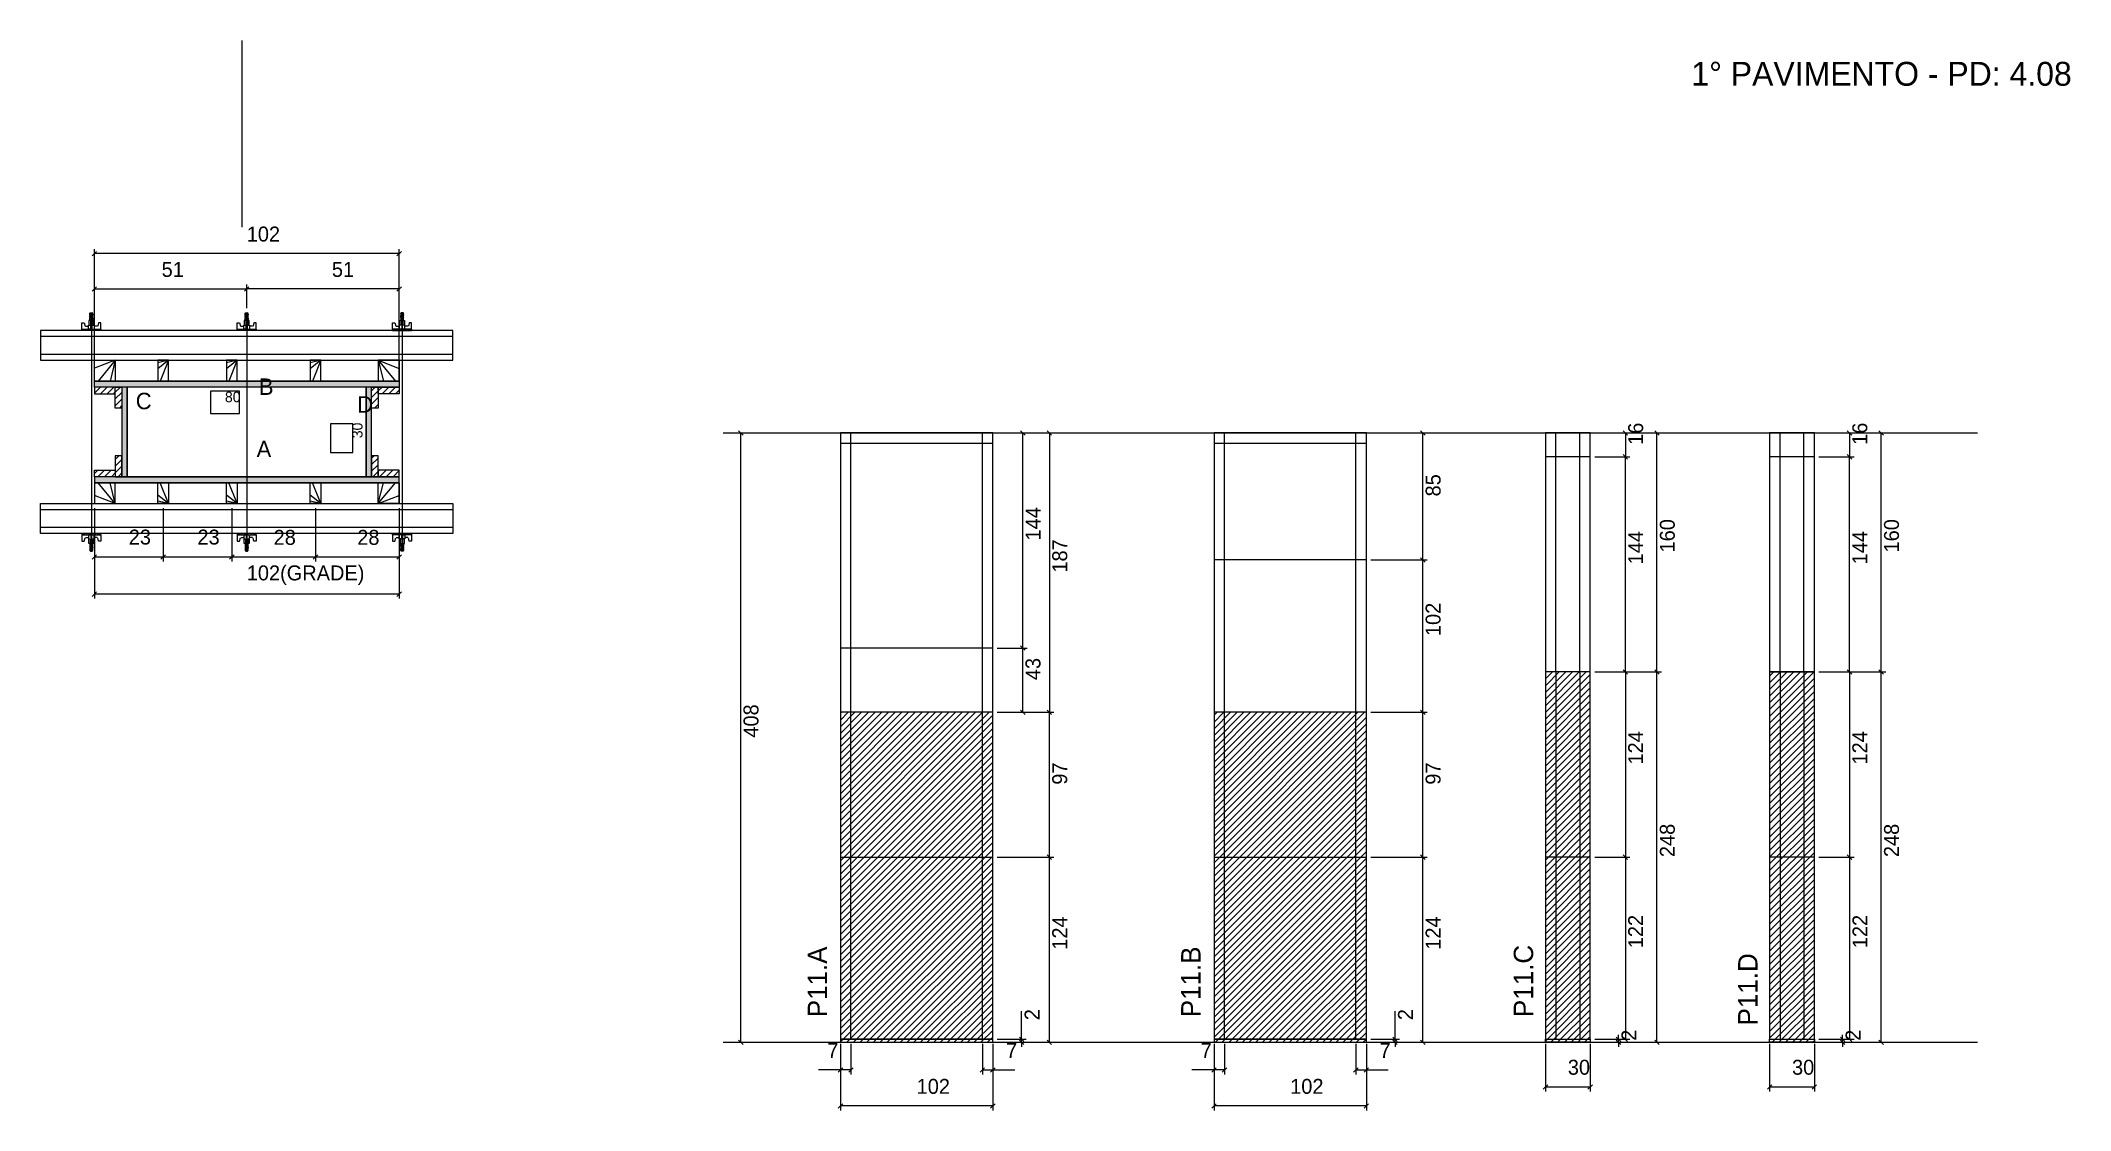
# Model space of a CAD drawing. Header units: metres. Extents: x 7871 to 9230, y 12060 to 12777.
import ezdxf

# ---------------------------------------------------------------- set-up
doc = ezdxf.new("R2010")
doc.units = ezdxf.units.M
for name, color, linetype in [('CHAPA', 7, 'Continuous'), ('COTA', 7, 'Continuous'), ('Hachura', 7, 'Continuous'), ('Madeira', 7, 'Continuous'), ('NOMENCLATURA', 7, 'Continuous'), ('Nível', 7, 'Continuous'), ('Painéis', 7, 'Continuous'), ('Perfil Metálico', 7, 'Continuous'), ('SARR_2.2x7', 7, 'Continuous'), ('SARRAFO', 7, 'Continuous'), ('Texto Seção', 7, 'Continuous'), ('TEXTO_GERAL', 7, 'Continuous')]:
    doc.layers.add(name, color=color, linetype=linetype)

msp = doc.modelspace()

# ---------------------------------------------------------------- hatches: boundary and pattern name
at = {"layer": 'Hachura'}
h = msp.add_hatch(color=7, dxfattribs=at)
h.dxf.hatch_style = 1
h.paths.add_polyline_path([(7906.7, 12544.5), (7906.7, 12548.5), (8110.7, 12548.5), (8110.7, 12544.5), (7906.7, 12544.5)])
h = msp.add_hatch(color=7, dxfattribs=at)
h.dxf.hatch_style = 1
h.paths.add_polyline_path([(7906.7, 12544.5), (7906.7, 12548.5), (8110.7, 12548.5), (8110.7, 12544.5), (7906.7, 12544.5)])
h = msp.add_hatch(dxfattribs=at)
h.set_pattern_fill('ANSI31')
h.paths.add_polyline_path([(7920.7, 12544.5), (7920.7, 12540.1), (7906.7, 12540.1), (7906.7, 12544.5), (7920.7, 12544.5)])
h = msp.add_hatch(dxfattribs=at)
h.set_pattern_fill('ANSI31')
h.paths.add_polyline_path([(7925.1, 12544.5), (7920.7, 12544.5), (7920.7, 12530.5), (7925.1, 12530.5), (7925.1, 12544.5)])
h = msp.add_hatch(color=7, dxfattribs=at)
h.dxf.hatch_style = 1
h.paths.add_polyline_path([(7928.7, 12544.5), (7925.1, 12544.5), (7925.1, 12484.5), (7928.7, 12484.5), (7928.7, 12544.5)])
h = msp.add_hatch(color=7, dxfattribs=at)
h.dxf.hatch_style = 1
h.paths.add_polyline_path([(7928.7, 12544.5), (7925.1, 12544.5), (7925.1, 12484.5), (7928.7, 12484.5), (7928.7, 12544.5)])
h = msp.add_hatch(color=7, dxfattribs=at)
h.dxf.hatch_style = 1
h.paths.add_polyline_path([(8092.3, 12544.5), (8088.7, 12544.5), (8088.7, 12484.5), (8092.3, 12484.5), (8092.3, 12544.5)])
h = msp.add_hatch(color=7, dxfattribs=at)
h.dxf.hatch_style = 1
h.paths.add_polyline_path([(8092.3, 12544.5), (8088.7, 12544.5), (8088.7, 12484.5), (8092.3, 12484.5), (8092.3, 12544.5)])
h = msp.add_hatch(dxfattribs=at)
h.set_pattern_fill('ANSI31')
h.paths.add_polyline_path([(8096.7, 12544.5), (8092.3, 12544.5), (8092.3, 12530.5), (8096.7, 12530.5), (8096.7, 12544.5)])
h = msp.add_hatch(dxfattribs=at)
h.set_pattern_fill('ANSI31')
h.paths.add_polyline_path([(8096.7, 12544.5), (8096.7, 12540.1), (8110.7, 12540.1), (8110.7, 12544.5), (8096.7, 12544.5)])
h = msp.add_hatch(dxfattribs=at)
h.set_pattern_fill('ANSI31')
h.paths.add_polyline_path([(7925.1, 12484.5), (7920.7, 12484.5), (7920.7, 12498.5), (7925.1, 12498.5), (7925.1, 12484.5)])
h = msp.add_hatch(dxfattribs=at)
h.set_pattern_fill('ANSI31')
h.paths.add_polyline_path([(8096.7, 12484.5), (8092.3, 12484.5), (8092.3, 12498.5), (8096.7, 12498.5), (8096.7, 12484.5)])
h = msp.add_hatch(dxfattribs=at)
h.set_pattern_fill('ANSI31')
h.paths.add_polyline_path([(7920.7, 12484.5), (7920.7, 12488.9), (7906.7, 12488.9), (7906.7, 12484.5), (7920.7, 12484.5)])
h = msp.add_hatch(color=7, dxfattribs=at)
h.dxf.hatch_style = 1
h.paths.add_polyline_path([(7906.7, 12484.5), (7906.7, 12480.5), (8110.7, 12480.5), (8110.7, 12484.5), (7906.7, 12484.5)])
h = msp.add_hatch(color=7, dxfattribs=at)
h.dxf.hatch_style = 1
h.paths.add_polyline_path([(7906.7, 12484.5), (7906.7, 12480.5), (8110.7, 12480.5), (8110.7, 12484.5), (7906.7, 12484.5)])
h = msp.add_hatch(dxfattribs=at)
h.set_pattern_fill('ANSI31')
h.paths.add_polyline_path([(8096.7, 12484.5), (8096.7, 12488.9), (8110.7, 12488.9), (8110.7, 12484.5), (8096.7, 12484.5)])
h = msp.add_hatch(dxfattribs=at)
h.set_pattern_fill('ANSI31')
h.paths.add_polyline_path([(8908.2, 12105.8), (8908.2, 12353.8), (8878.2, 12353.8), (8878.2, 12105.8), (8908.2, 12105.8)])
h = msp.add_hatch(dxfattribs=at)
h.set_pattern_fill('ANSI31')
h.paths.add_polyline_path([(9058.3, 12105.8), (9058.3, 12353.8), (9028.3, 12353.8), (9028.3, 12105.8), (9058.3, 12105.8)])
h = msp.add_hatch(dxfattribs=at)
h.set_pattern_fill('ANSI31')
h.paths.add_polyline_path([(8508.2, 12105.8), (8508.2, 12326.8), (8406.2, 12326.8), (8406.2, 12105.8), (8508.2, 12105.8)])
h = msp.add_hatch(dxfattribs=at)
h.set_pattern_fill('ANSI31')
h.paths.add_polyline_path([(8758.3, 12105.8), (8758.3, 12326.8), (8656.3, 12326.8), (8656.3, 12105.8), (8758.3, 12105.8)])

# ---------------------------------------------------------------- linework, layer by layer
at = {"layer": 'CHAPA', "color": 1, "lineweight": 25}
for points in [[(7906.7, 12544.5), (7906.7, 12548.5), (8110.7, 12548.5), (8110.7, 12544.5)], [(7906.7, 12544.5), (7906.7, 12548.5), (8110.7, 12548.5), (8110.7, 12544.5)], [(7928.7, 12544.5), (7925.1, 12544.5), (7925.1, 12484.5), (7928.7, 12484.5)], [(7928.7, 12544.5), (7925.1, 12544.5), (7925.1, 12484.5), (7928.7, 12484.5)], [(8092.3, 12544.5), (8088.7, 12544.5), (8088.7, 12484.5), (8092.3, 12484.5)], [(8092.3, 12544.5), (8088.7, 12544.5), (8088.7, 12484.5), (8092.3, 12484.5)], [(7906.7, 12484.5), (7906.7, 12480.5), (8110.7, 12480.5), (8110.7, 12484.5)], [(7906.7, 12484.5), (7906.7, 12480.5), (8110.7, 12480.5), (8110.7, 12484.5)]]:
    msp.add_lwpolyline(points, close=True, dxfattribs=at)
at = {"layer": 'COTA', "color": 0, "lineweight": 25}
for p, q in [((7908.2, 12635.4), (7905.2, 12632.4)), ((8109.2, 12632.4), (8112.2, 12635.4)), ((7908.2, 12611.7), (7905.2, 12608.7)), ((8010.2, 12611.7), (8007.2, 12608.7)), ((8007.2, 12608.7), (8010.2, 12611.7)), ((8109.2, 12608.7), (8112.2, 12611.7)), ((8341, 12512.3), (8338, 12515.3)), ((8529.8, 12512.3), (8526.8, 12515.3)), ((8547.6, 12512.3), (8544.6, 12515.3)), ((8797.6, 12512.3), (8794.6, 12515.3)), ((8933.2, 12512.3), (8930.2, 12515.3)), ((8954.4, 12512.3), (8951.4, 12515.3)), ((9083.3, 12512.3), (9080.3, 12515.3)), ((9104.5, 12512.3), (9101.5, 12515.3)), ((8933.2, 12496.3), (8930.2, 12499.3)), ((8930.2, 12499.3), (8933.2, 12496.3)), ((9083.3, 12496.3), (9080.3, 12499.3)), ((9080.3, 12499.3), (9083.3, 12496.3)), ((7908.2, 12432.3), (7905.2, 12429.3)), ((7951.2, 12429.3), (7954.2, 12432.3)), ((7954.2, 12432.3), (7951.2, 12429.3)), ((7997.2, 12429.3), (8000.2, 12432.3)), ((8000.2, 12432.3), (7997.2, 12429.3)), ((8053.2, 12429.3), (8056.2, 12432.3)), ((8056.2, 12432.3), (8053.2, 12429.3)), ((8109.2, 12429.3), (8112.2, 12432.3)), ((8797.6, 12427.3), (8794.6, 12430.3)), ((8794.6, 12430.3), (8797.6, 12427.3)), ((7908.2, 12407.4), (7905.2, 12404.4)), ((8109.2, 12404.4), (8112.2, 12407.4)), ((8529.8, 12368.3), (8526.8, 12371.3)), ((8526.8, 12371.3), (8529.8, 12368.3)), ((8933.2, 12352.3), (8930.2, 12355.3)), ((8930.2, 12355.3), (8933.2, 12352.3)), ((8954.4, 12352.3), (8951.4, 12355.3)), ((8951.4, 12355.3), (8954.4, 12352.3)), ((9083.3, 12352.3), (9080.3, 12355.3)), ((9080.3, 12355.3), (9083.3, 12352.3)), ((9104.5, 12352.3), (9101.5, 12355.3)), ((9101.5, 12355.3), (9104.5, 12352.3)), ((8526.8, 12328.3), (8529.8, 12325.3)), ((8547.6, 12325.3), (8544.6, 12328.3)), ((8544.6, 12328.3), (8547.6, 12325.3)), ((8797.6, 12325.3), (8794.6, 12328.3)), ((8794.6, 12328.3), (8797.6, 12325.3)), ((8544.6, 12231.3), (8547.6, 12228.3)), ((8547.6, 12228.3), (8544.6, 12231.3)), ((8794.6, 12231.3), (8797.6, 12228.3)), ((8797.6, 12228.3), (8794.6, 12231.3)), ((8930.2, 12231.3), (8933.2, 12228.3)), ((8933.2, 12228.3), (8930.2, 12231.3)), ((9080.3, 12231.3), (9083.3, 12228.3)), ((9083.3, 12228.3), (9080.3, 12231.3)), ((8526, 12109.3), (8529, 12106.3)), ((8776, 12109.3), (8779, 12106.3)), ((8925.6, 12109.3), (8928.6, 12106.3)), ((8930.2, 12109.3), (8933.2, 12106.3)), ((9075.7, 12109.3), (9078.7, 12106.3)), ((9080.3, 12109.3), (9083.3, 12106.3)), ((8338, 12107.3), (8341, 12104.3)), ((8529, 12104.3), (8526, 12107.3)), ((8544.6, 12107.3), (8547.6, 12104.3)), ((8779, 12104.3), (8776, 12107.3)), ((8794.6, 12107.3), (8797.6, 12104.3)), ((8928.6, 12104.3), (8925.6, 12107.3)), ((8951.4, 12107.3), (8954.4, 12104.3)), ((9078.7, 12104.3), (9075.7, 12107.3)), ((9101.5, 12107.3), (9104.5, 12104.3)), ((8407.7, 12088.8), (8404.7, 12085.8)), ((8411.7, 12085.8), (8414.7, 12088.8)), ((8502.7, 12088.8), (8499.7, 12085.8)), ((8506.7, 12085.8), (8509.7, 12088.8)), ((8657.8, 12088.8), (8654.8, 12085.8)), ((8661.8, 12085.8), (8664.8, 12088.8)), ((8752.8, 12088.8), (8749.8, 12085.8)), ((8756.8, 12085.8), (8759.8, 12088.8)), ((8879.7, 12077.4), (8876.7, 12074.4)), ((8906.7, 12074.4), (8909.7, 12077.4)), ((9029.8, 12077.4), (9026.8, 12074.4)), ((9056.8, 12074.4), (9059.8, 12077.4)), ((8407.7, 12064.7), (8404.7, 12061.7)), ((8506.7, 12061.7), (8509.7, 12064.7)), ((8657.8, 12064.7), (8654.8, 12061.7)), ((8756.8, 12061.7), (8759.8, 12064.7))]:
    msp.add_line(p, q, dxfattribs=at)
at = {"layer": 'COTA', "color": 241, "lineweight": 25}
for p, q in [((7906.7, 12551.5), (7906.7, 12636.9)), ((8110.7, 12633.9), (7906.7, 12633.9)), ((8110.7, 12551.5), (8110.7, 12636.9)), ((7906.7, 12585.5), (7906.7, 12613.2)), ((8008.7, 12597.3), (8008.7, 12613.2)), ((8008.7, 12597.3), (8008.7, 12613.2)), ((8110.7, 12585.5), (8110.7, 12613.2)), ((7906.7, 12610.2), (8008.7, 12610.2)), ((8110.7, 12610.2), (8008.7, 12610.2)), ((7906.7, 12463.5), (7906.7, 12402.9)), ((7906.7, 12463.5), (7906.7, 12427.8)), ((7952.7, 12463.5), (7952.7, 12427.8)), ((7952.7, 12463.5), (7952.7, 12427.8)), ((7998.7, 12463.5), (7998.7, 12427.8)), ((7998.7, 12463.5), (7998.7, 12427.8)), ((8054.7, 12463.5), (8054.7, 12427.8)), ((8054.7, 12463.5), (8054.7, 12427.8)), ((8110.7, 12463.5), (8110.7, 12402.9)), ((8110.7, 12463.5), (8110.7, 12427.8)), ((7906.7, 12430.8), (7952.7, 12430.8)), ((7952.7, 12430.8), (7998.7, 12430.8)), ((7998.7, 12430.8), (8054.7, 12430.8)), ((8054.7, 12430.8), (8110.7, 12430.8)), ((8110.7, 12405.9), (7906.7, 12405.9))]:
    msp.add_line(p, q, dxfattribs=at)
at = {"layer": 'COTA', "color": 180, "lineweight": 25}
for p, q in [((8003.8, 12541.9), (7984.5, 12541.9)), ((7984.5, 12541.9), (7984.5, 12526.9)), ((8003.8, 12526.9), (8003.8, 12541.9)), ((7984.5, 12526.9), (8003.8, 12526.9)), ((8079.7, 12520), (8064.7, 12520)), ((8064.7, 12520), (8064.7, 12500.7)), ((8079.7, 12500.7), (8079.7, 12520)), ((8064.7, 12500.7), (8079.7, 12500.7))]:
    msp.add_line(p, q, dxfattribs=at)
at = {"layer": 'COTA', "color": 4, "lineweight": 25}
for p, q in [((8330.6, 12513.8), (8342.5, 12513.8)), ((8339.5, 12105.8), (8339.5, 12513.8)), ((8511.2, 12513.8), (8531.3, 12513.8)), ((8511.2, 12513.8), (8549.1, 12513.8)), ((8528.3, 12369.8), (8528.3, 12513.8)), ((8546.1, 12513.8), (8546.1, 12326.8)), ((8761.3, 12513.8), (8799.1, 12513.8)), ((8796.1, 12428.8), (8796.1, 12513.8)), ((8911.2, 12513.8), (8934.7, 12513.8)), ((8911.2, 12513.8), (8955.9, 12513.8)), ((8931.7, 12513.8), (8931.7, 12497.8)), ((8952.9, 12353.8), (8952.9, 12513.8)), ((9061.3, 12513.8), (9084.8, 12513.8)), ((9061.3, 12513.8), (9106, 12513.8)), ((9081.8, 12513.8), (9081.8, 12497.8)), ((9103, 12353.8), (9103, 12513.8)), ((8911.2, 12497.8), (8934.7, 12497.8)), ((8911.2, 12497.8), (8934.7, 12497.8)), ((8931.7, 12353.8), (8931.7, 12497.8)), ((9061.3, 12497.8), (9084.8, 12497.8)), ((9061.3, 12497.8), (9084.8, 12497.8)), ((9081.8, 12353.8), (9081.8, 12497.8)), ((8761.3, 12428.8), (8799.1, 12428.8)), ((8761.3, 12428.8), (8799.1, 12428.8)), ((8796.1, 12326.8), (8796.1, 12428.8)), ((8511.2, 12369.8), (8531.3, 12369.8)), ((8511.2, 12369.8), (8531.3, 12369.8)), ((8528.3, 12326.8), (8528.3, 12369.8)), ((8911.2, 12353.8), (8955.9, 12353.8)), ((8911.2, 12353.8), (8934.7, 12353.8)), ((8911.2, 12353.8), (8934.7, 12353.8)), ((8911.2, 12353.8), (8955.9, 12353.8)), ((8931.7, 12353.8), (8931.7, 12229.8)), ((8952.9, 12105.8), (8952.9, 12353.8)), ((9061.3, 12353.8), (9106, 12353.8)), ((9061.3, 12353.8), (9084.8, 12353.8)), ((9061.3, 12353.8), (9084.8, 12353.8)), ((9061.3, 12353.8), (9106, 12353.8)), ((9081.8, 12353.8), (9081.8, 12229.8)), ((9103, 12105.8), (9103, 12353.8)), ((8511.2, 12326.8), (8549.1, 12326.8)), ((8511.2, 12326.8), (8531.3, 12326.8)), ((8511.2, 12326.8), (8549.1, 12326.8)), ((8546.1, 12229.8), (8546.1, 12326.8)), ((8761.3, 12326.8), (8799.1, 12326.8)), ((8761.3, 12326.8), (8799.1, 12326.8)), ((8796.1, 12229.8), (8796.1, 12326.8)), ((8511.2, 12229.8), (8549.1, 12229.8)), ((8511.2, 12229.8), (8549.1, 12229.8)), ((8546.1, 12105.8), (8546.1, 12229.8)), ((8761.3, 12229.8), (8799.1, 12229.8)), ((8761.3, 12229.8), (8799.1, 12229.8)), ((8796.1, 12105.8), (8796.1, 12229.8)), ((8911.2, 12229.8), (8934.7, 12229.8)), ((8911.2, 12229.8), (8934.7, 12229.8)), ((8931.7, 12229.8), (8931.7, 12107.8)), ((9061.3, 12229.8), (9084.8, 12229.8)), ((9061.3, 12229.8), (9084.8, 12229.8)), ((9081.8, 12229.8), (9081.8, 12107.8)), ((8527.5, 12107.8), (8527.5, 12126.6)), ((8777.5, 12107.8), (8777.5, 12126.6)), ((8927.1, 12107.8), (8927.1, 12110.8)), ((9077.2, 12107.8), (9077.2, 12110.8)), ((8330.6, 12105.8), (8342.5, 12105.8)), ((8406.2, 12104.8), (8406.2, 12060.2)), ((8406.2, 12102.8), (8406.2, 12084.3)), ((8413.2, 12104.8), (8413.2, 12084.3)), ((8501.2, 12104.8), (8501.2, 12084.3)), ((8508.2, 12104.8), (8508.2, 12060.2)), ((8508.2, 12102.8), (8508.2, 12084.3)), ((8511.2, 12107.8), (8530.5, 12107.8)), ((8511.2, 12105.8), (8530.5, 12105.8)), ((8511.2, 12105.8), (8549.1, 12105.8)), ((8527.5, 12105.8), (8527.5, 12107.8)), ((8527.5, 12105.8), (8527.5, 12102.8)), ((8656.3, 12104.8), (8656.3, 12060.2)), ((8656.3, 12102.8), (8656.3, 12084.3)), ((8663.3, 12104.8), (8663.3, 12084.3)), ((8751.3, 12104.8), (8751.3, 12084.3)), ((8758.3, 12104.8), (8758.3, 12060.2)), ((8758.3, 12102.8), (8758.3, 12084.3)), ((8761.3, 12107.8), (8780.5, 12107.8)), ((8761.3, 12105.8), (8780.5, 12105.8)), ((8761.3, 12105.8), (8799.1, 12105.8)), ((8777.5, 12105.8), (8777.5, 12107.8)), ((8777.5, 12105.8), (8777.5, 12102.8)), ((8878.2, 12104.8), (8878.2, 12072.9)), ((8908.2, 12104.8), (8908.2, 12072.9)), ((8911.2, 12107.8), (8930.1, 12107.8)), ((8911.2, 12107.8), (8934.7, 12107.8)), ((8911.2, 12105.8), (8930.1, 12105.8)), ((8911.2, 12105.8), (8955.9, 12105.8)), ((8927.1, 12105.8), (8927.1, 12107.8)), ((8927.1, 12105.8), (8927.1, 12102.8)), ((9028.3, 12104.8), (9028.3, 12072.9)), ((9058.3, 12104.8), (9058.3, 12072.9)), ((9061.3, 12107.8), (9080.2, 12107.8)), ((9061.3, 12107.8), (9084.8, 12107.8)), ((9061.3, 12105.8), (9080.2, 12105.8)), ((9061.3, 12105.8), (9106, 12105.8)), ((9077.2, 12105.8), (9077.2, 12107.8)), ((9077.2, 12105.8), (9077.2, 12102.8)), ((8406.2, 12087.3), (8391.5, 12087.3)), ((8413.2, 12087.3), (8406.2, 12087.3)), ((8501.2, 12087.3), (8508.2, 12087.3)), ((8508.2, 12087.3), (8523, 12087.3)), ((8656.3, 12087.3), (8641.5, 12087.3)), ((8663.3, 12087.3), (8656.3, 12087.3)), ((8751.3, 12087.3), (8758.3, 12087.3)), ((8758.3, 12087.3), (8773, 12087.3)), ((8878.2, 12075.9), (8908.2, 12075.9)), ((9028.3, 12075.9), (9058.3, 12075.9)), ((8508.2, 12063.2), (8406.2, 12063.2)), ((8758.3, 12063.2), (8656.3, 12063.2))]:
    msp.add_line(p, q, dxfattribs=at)
at = {"layer": 'Hachura', "color": 0, "lineweight": 9}
for p, q in [((7898.2, 12582.5), (7898.2, 12587.6)), ((7898.2, 12587.6), (7899.9, 12587.6)), ((7899.9, 12587.6), (7900.5, 12585.4)), ((7900.8, 12585.2), (7902.7, 12585.2)), ((7902.7, 12586), (7906.6, 12586)), ((7902.7, 12583.4), (7902.7, 12586)), ((7906.3, 12589.2), (7903, 12589.2)), ((7903, 12589.2), (7903, 12586)), ((7906.3, 12589.1), (7903, 12589.1)), ((7905.7, 12592.2), (7903.5, 12593.3)), ((7905.7, 12591.1), (7903.5, 12592.1)), ((7905.7, 12589.9), (7903.5, 12591)), ((7904.8, 12589.2), (7903.5, 12589.8)), ((7903.6, 12594), (7904, 12594.3)), ((7903.6, 12593.6), (7903.6, 12594)), ((7905.6, 12594), (7903.6, 12594)), ((7903.6, 12593.6), (7905.6, 12592.7)), ((7903.6, 12593.6), (7905.6, 12592.7)), ((7903.6, 12593.5), (7905.7, 12592.5)), ((7903.6, 12592.5), (7903.6, 12593.1)), ((7905.6, 12592.1), (7903.6, 12593.1)), ((7903.6, 12592.5), (7905.6, 12591.5)), ((7903.6, 12592.4), (7905.7, 12591.3)), ((7903.6, 12591.3), (7903.6, 12592)), ((7905.6, 12591), (7903.6, 12592)), ((7903.6, 12591.7), (7903.6, 12592)), ((7903.6, 12591.3), (7905.6, 12590.3)), ((7903.6, 12591.2), (7905.7, 12590.1)), ((7903.6, 12590.1), (7903.6, 12590.8)), ((7905.6, 12589.8), (7903.6, 12590.8)), ((7903.6, 12590.1), (7905.6, 12589.2)), ((7904.5, 12589.2), (7903.6, 12589.6)), ((7903.6, 12589.2), (7903.6, 12589.6)), ((7904, 12594.3), (7905.2, 12594.3)), ((7904, 12589.2), (7904, 12586)), ((7905.6, 12593.3), (7904.3, 12594)), ((7904.4, 12583.4), (7904.4, 12585.4)), ((7905.7, 12593.4), (7904.5, 12594)), ((7904.9, 12585.4), (7904.9, 12583.4)), ((7905.1, 12594), (7905.7, 12593.6)), ((7905.6, 12594), (7905.2, 12594.3)), ((7905.3, 12594), (7905.6, 12593.8)), ((7905.6, 12593.3), (7905.6, 12592.7)), ((7905.6, 12591.5), (7905.6, 12592.1)), ((7905.6, 12590.8), (7905.6, 12591)), ((7905.6, 12590.8), (7905.6, 12590.3)), ((7905.6, 12589.8), (7905.6, 12589.2)), ((7905.6, 12589.2), (7905.6, 12586)), ((7906.3, 12586), (7906.3, 12589.2)), ((7906.6, 12586), (7906.3, 12586)), ((7906.6, 12586), (7906.3, 12586)), ((7906.6, 12586), (7906.6, 12583.4)), ((7908.5, 12585.2), (7906.6, 12585.2)), ((7909.4, 12587.6), (7908.9, 12585.4)), ((7911.1, 12587.6), (7909.4, 12587.6)), ((7911.1, 12583.4), (7911.1, 12587.6)), ((8002.2, 12582.5), (8002.2, 12587.6)), ((8002.2, 12587.6), (8003.9, 12587.6)), ((8003.9, 12587.6), (8004.5, 12585.4)), ((8004.8, 12585.2), (8006.7, 12585.2)), ((8006.7, 12586), (8010.6, 12586)), ((8006.7, 12583.4), (8006.7, 12586)), ((8010.3, 12589.2), (8007, 12589.2)), ((8007, 12589.2), (8007, 12586)), ((8010.3, 12589.1), (8007, 12589.1)), ((8009.7, 12592.2), (8007.5, 12593.3)), ((8009.7, 12591.1), (8007.5, 12592.1)), ((8009.7, 12589.9), (8007.5, 12591)), ((8008.8, 12589.2), (8007.5, 12589.8)), ((8007.6, 12594), (8008, 12594.3)), ((8007.6, 12593.6), (8007.6, 12594)), ((8009.6, 12594), (8007.6, 12594)), ((8007.6, 12593.6), (8009.6, 12592.7)), ((8007.6, 12593.6), (8009.6, 12592.7)), ((8007.6, 12593.5), (8009.7, 12592.5)), ((8007.6, 12592.5), (8007.6, 12593.1)), ((8009.6, 12592.1), (8007.6, 12593.1)), ((8007.6, 12592.5), (8009.6, 12591.5)), ((8007.6, 12592.4), (8009.7, 12591.3)), ((8007.6, 12591.3), (8007.6, 12592)), ((8009.6, 12591), (8007.6, 12592)), ((8007.6, 12591.7), (8007.6, 12592)), ((8007.6, 12591.3), (8009.6, 12590.3)), ((8007.6, 12591.2), (8009.7, 12590.1)), ((8007.6, 12590.1), (8007.6, 12590.8)), ((8009.6, 12589.8), (8007.6, 12590.8)), ((8007.6, 12590.1), (8009.6, 12589.2)), ((8008.5, 12589.2), (8007.6, 12589.6)), ((8007.6, 12589.2), (8007.6, 12589.6)), ((8008, 12594.3), (8009.2, 12594.3)), ((8008, 12589.2), (8008, 12586)), ((8009.6, 12593.3), (8008.3, 12594)), ((8008.4, 12583.4), (8008.4, 12585.4)), ((8009.7, 12593.4), (8008.5, 12594)), ((8008.9, 12585.4), (8008.9, 12583.4)), ((8009.1, 12594), (8009.7, 12593.6)), ((8009.6, 12594), (8009.2, 12594.3)), ((8009.3, 12594), (8009.6, 12593.8)), ((8009.6, 12593.3), (8009.6, 12592.7)), ((8009.6, 12591.5), (8009.6, 12592.1)), ((8009.6, 12590.8), (8009.6, 12591)), ((8009.6, 12590.8), (8009.6, 12590.3)), ((8009.6, 12589.8), (8009.6, 12589.2)), ((8009.6, 12589.2), (8009.6, 12586)), ((8010.3, 12586), (8010.3, 12589.2)), ((8010.6, 12586), (8010.3, 12586)), ((8010.6, 12586), (8010.3, 12586)), ((8010.6, 12586), (8010.6, 12583.4)), ((8012.5, 12585.2), (8010.6, 12585.2)), ((8013.4, 12587.6), (8012.9, 12585.4)), ((8015.1, 12587.6), (8013.4, 12587.6)), ((8015.1, 12583.4), (8015.1, 12587.6)), ((8106.2, 12583.4), (8106.2, 12587.6)), ((8106.2, 12587.6), (8107.9, 12587.6)), ((8107.9, 12587.6), (8108.5, 12585.4)), ((8108.8, 12585.2), (8110.7, 12585.2)), ((8114.6, 12586), (8110.7, 12586)), ((8110.7, 12586), (8110.7, 12583.4)), ((8110.7, 12586), (8111, 12586)), ((8110.7, 12586), (8111, 12586)), ((8111, 12589.2), (8114.4, 12589.2)), ((8111, 12586), (8111, 12589.2)), ((8111, 12589.1), (8114.4, 12589.1)), ((8112.3, 12594), (8111.6, 12593.6)), ((8113.8, 12593.5), (8111.6, 12592.5)), ((8113.8, 12592.4), (8111.6, 12591.3)), ((8113.8, 12591.2), (8111.6, 12590.1)), ((8111.7, 12593.4), (8112.8, 12594)), ((8111.7, 12592.2), (8113.8, 12593.3)), ((8111.7, 12591.1), (8113.8, 12592.1)), ((8111.7, 12589.9), (8113.8, 12591)), ((8111.8, 12594), (8112.1, 12594.3)), ((8112, 12594), (8111.8, 12593.8)), ((8111.8, 12593.3), (8113.1, 12594)), ((8111.8, 12594), (8113.7, 12594)), ((8113.7, 12593.6), (8111.8, 12592.7)), ((8113.7, 12593.6), (8111.8, 12592.7)), ((8111.8, 12593.3), (8111.8, 12592.7)), ((8111.8, 12592.1), (8113.7, 12593.1)), ((8113.7, 12592.5), (8111.8, 12591.5)), ((8111.8, 12591.5), (8111.8, 12592.1)), ((8111.8, 12591), (8113.7, 12592)), ((8113.7, 12591.3), (8111.8, 12590.3)), ((8111.8, 12590.8), (8111.8, 12591)), ((8111.8, 12590.8), (8111.8, 12590.3)), ((8111.8, 12589.8), (8113.7, 12590.8)), ((8113.7, 12590.1), (8111.8, 12589.2)), ((8111.8, 12589.8), (8111.8, 12589.2)), ((8111.8, 12589.2), (8111.8, 12586)), ((8113.4, 12594.3), (8112.1, 12594.3)), ((8112.5, 12589.2), (8113.8, 12589.8)), ((8112.5, 12585.4), (8112.5, 12583.4)), ((8112.8, 12589.2), (8113.7, 12589.6)), ((8113, 12583.4), (8113, 12585.4)), ((8113.3, 12589.2), (8113.3, 12586)), ((8113.7, 12594), (8113.4, 12594.3)), ((8113.7, 12593.6), (8113.7, 12594)), ((8113.7, 12592.5), (8113.7, 12593.1)), ((8113.7, 12591.3), (8113.7, 12592)), ((8113.7, 12591.7), (8113.7, 12592)), ((8113.7, 12590.1), (8113.7, 12590.8)), ((8113.7, 12589.2), (8113.7, 12589.6)), ((8114.4, 12589.2), (8114.4, 12586)), ((8114.6, 12583.4), (8114.6, 12586)), ((8116.6, 12585.2), (8114.6, 12585.2)), ((8117.4, 12587.6), (8116.9, 12585.4)), ((8119.1, 12587.6), (8117.4, 12587.6)), ((8119.1, 12582.5), (8119.1, 12587.6)), ((7898.2, 12583.4), (7911.1, 12583.4)), ((7898.2, 12583.4), (7903.4, 12583.4)), ((7911.1, 12582.5), (7898.2, 12582.5)), ((7898.4, 12583.4), (7898.4, 12582.5)), ((7898.6, 12583.4), (7898.6, 12582.5)), ((7898.9, 12583.4), (7898.9, 12582.5)), ((7899.4, 12583.4), (7899.4, 12582.5)), ((7900.2, 12583.4), (7900.2, 12582.5)), ((7901.6, 12583.4), (7901.6, 12582.5)), ((7910.2, 12582.5), (7902.4, 12582.5)), ((7904.7, 12583.4), (7902.7, 12583.4)), ((7903.4, 12583.4), (7904, 12583.4)), ((7903.7, 12583.1), (7903.7, 12583.3)), ((7903.7, 12582.6), (7903.7, 12583.1)), ((7904.7, 12583.4), (7904.7, 12582.5)), ((7905.6, 12583.2), (7905.6, 12582.8)), ((7907.7, 12583.4), (7907.7, 12582.5)), ((7909.1, 12583.4), (7909.1, 12582.5)), ((7910, 12583.4), (7910, 12582.5)), ((7910.4, 12583.4), (7910.4, 12582.5)), ((7910.8, 12583.4), (7910.8, 12582.5)), ((7911, 12583.4), (7911, 12582.5)), ((7911.1, 12583.4), (7911.1, 12582.5)), ((8002.2, 12583.4), (8015.1, 12583.4)), ((8002.2, 12583.4), (8007.4, 12583.4)), ((8015.1, 12582.5), (8002.2, 12582.5)), ((8002.4, 12583.4), (8002.4, 12582.5)), ((8002.6, 12583.4), (8002.6, 12582.5)), ((8002.9, 12583.4), (8002.9, 12582.5)), ((8003.4, 12583.4), (8003.4, 12582.5)), ((8004.2, 12583.4), (8004.2, 12582.5)), ((8005.6, 12583.4), (8005.6, 12582.5)), ((8014.2, 12582.5), (8006.4, 12582.5)), ((8008.7, 12583.4), (8006.7, 12583.4)), ((8007.4, 12583.4), (8008, 12583.4)), ((8007.7, 12583.1), (8007.7, 12583.3)), ((8007.7, 12582.6), (8007.7, 12583.1)), ((8008.7, 12583.4), (8008.7, 12582.5)), ((8009.6, 12583.2), (8009.6, 12582.8)), ((8011.7, 12583.4), (8011.7, 12582.5)), ((8013.1, 12583.4), (8013.1, 12582.5)), ((8014, 12583.4), (8014, 12582.5)), ((8014.4, 12583.4), (8014.4, 12582.5)), ((8014.8, 12583.4), (8014.8, 12582.5)), ((8015, 12583.4), (8015, 12582.5)), ((8015.1, 12583.4), (8015.1, 12582.5)), ((8119.1, 12583.4), (8106.2, 12583.4)), ((8106.2, 12583.4), (8106.2, 12582.5)), ((8106.2, 12582.5), (8119.1, 12582.5)), ((8106.4, 12583.4), (8106.4, 12582.5)), ((8106.6, 12583.4), (8106.6, 12582.5)), ((8106.9, 12583.4), (8106.9, 12582.5)), ((8107.2, 12582.5), (8115, 12582.5)), ((8107.4, 12583.4), (8107.4, 12582.5)), ((8108.2, 12583.4), (8108.2, 12582.5)), ((8109.6, 12583.4), (8109.6, 12582.5)), ((8111.7, 12583.2), (8111.7, 12582.8)), ((8112.7, 12583.4), (8114.6, 12583.4)), ((8112.7, 12583.4), (8112.7, 12582.5)), ((8114, 12583.4), (8113.3, 12583.4)), ((8113.6, 12583.1), (8113.6, 12583.3)), ((8113.6, 12582.6), (8113.6, 12583.1)), ((8119.1, 12583.4), (8114, 12583.4)), ((8115.7, 12583.4), (8115.7, 12582.5)), ((8117.1, 12583.4), (8117.1, 12582.5)), ((8118, 12583.4), (8118, 12582.5)), ((8118.4, 12583.4), (8118.4, 12582.5)), ((8118.8, 12583.4), (8118.8, 12582.5)), ((8119, 12583.4), (8119, 12582.5)), ((7911.1, 12446.5), (7898.2, 12446.5)), ((7898.2, 12446.5), (7898.2, 12441.3)), ((7898.2, 12445.6), (7911.1, 12445.6)), ((7898.2, 12445.6), (7903.4, 12445.6)), ((7898.2, 12441.3), (7899.9, 12441.3)), ((7898.4, 12445.6), (7898.4, 12446.5)), ((7898.6, 12445.6), (7898.6, 12446.5)), ((7898.9, 12445.6), (7898.9, 12446.5)), ((7899.4, 12445.6), (7899.4, 12446.5)), ((7899.9, 12441.3), (7900.5, 12443.5)), ((7900.2, 12445.6), (7900.2, 12446.5)), ((7900.8, 12443.8), (7902.7, 12443.8)), ((7901.6, 12445.6), (7901.6, 12446.5)), ((7910.2, 12446.5), (7902.4, 12446.5)), ((7904.7, 12445.6), (7902.7, 12445.6)), ((7902.7, 12445.6), (7902.7, 12443)), ((7902.7, 12443), (7906.6, 12443)), ((7903, 12439.8), (7903, 12443)), ((7906.3, 12439.8), (7903, 12439.8)), ((7906.3, 12439.8), (7903, 12439.8)), ((7903.4, 12445.6), (7904, 12445.6)), ((7904.8, 12439.8), (7903.5, 12439.1)), ((7905.7, 12439), (7903.5, 12438)), ((7905.7, 12437.9), (7903.5, 12436.8)), ((7905.7, 12436.7), (7903.5, 12435.6)), ((7903.6, 12438.8), (7905.6, 12439.8)), ((7904.5, 12439.8), (7903.6, 12439.3)), ((7903.6, 12439.8), (7903.6, 12439.3)), ((7905.6, 12439.1), (7903.6, 12438.2)), ((7903.6, 12438.8), (7903.6, 12438.2)), ((7903.6, 12437.7), (7905.7, 12438.8)), ((7903.6, 12437.6), (7905.6, 12438.6)), ((7905.6, 12438), (7903.6, 12437)), ((7903.6, 12436.6), (7905.7, 12437.7)), ((7903.6, 12437.6), (7903.6, 12437)), ((7903.6, 12436.5), (7905.6, 12437.4)), ((7903.6, 12437.2), (7903.6, 12437)), ((7905.6, 12436.8), (7903.6, 12435.8)), ((7903.6, 12436.5), (7903.6, 12435.8)), ((7903.6, 12435.4), (7905.7, 12436.5)), ((7903.6, 12435.3), (7905.6, 12436.3)), ((7903.6, 12435.3), (7905.6, 12436.3)), ((7903.6, 12435.3), (7903.6, 12435)), ((7903.6, 12435), (7904, 12434.7)), ((7905.6, 12435), (7903.6, 12435)), ((7903.7, 12446.3), (7903.7, 12445.9)), ((7903.7, 12445.9), (7903.7, 12445.7)), ((7904, 12439.8), (7904, 12443)), ((7905.6, 12435.6), (7904.3, 12435)), ((7904.4, 12445.6), (7904.4, 12443.6)), ((7905.7, 12435.6), (7904.5, 12435)), ((7904.7, 12445.6), (7904.7, 12446.5)), ((7904.9, 12443.6), (7904.9, 12445.6)), ((7905.1, 12435), (7905.7, 12435.3)), ((7905.6, 12435), (7905.2, 12434.7)), ((7905.3, 12435), (7905.6, 12435.1)), ((7905.6, 12445.7), (7905.6, 12446.1)), ((7905.6, 12439.8), (7905.6, 12443)), ((7905.6, 12439.1), (7905.6, 12439.8)), ((7905.6, 12438.2), (7905.6, 12438.6)), ((7905.6, 12438.2), (7905.6, 12438)), ((7905.6, 12437.4), (7905.6, 12436.8)), ((7905.6, 12435.6), (7905.6, 12436.3)), ((7906.3, 12443), (7906.3, 12439.8)), ((7906.6, 12443), (7906.3, 12443)), ((7906.6, 12443), (7906.3, 12443)), ((7906.6, 12443), (7906.6, 12445.6)), ((7908.5, 12443.8), (7906.6, 12443.8)), ((7907.7, 12445.6), (7907.7, 12446.5)), ((7909.4, 12441.3), (7908.9, 12443.5)), ((7909.1, 12445.6), (7909.1, 12446.5)), ((7911.1, 12441.3), (7909.4, 12441.3)), ((7910, 12445.6), (7910, 12446.5)), ((7910.4, 12445.6), (7910.4, 12446.5)), ((7910.8, 12445.6), (7910.8, 12446.5)), ((7911, 12445.6), (7911, 12446.5)), ((7911.1, 12445.6), (7911.1, 12446.5)), ((7911.1, 12445.6), (7911.1, 12441.3)), ((8015.1, 12446.5), (8002.2, 12446.5)), ((8002.2, 12446.5), (8002.2, 12441.3)), ((8002.2, 12445.6), (8015.1, 12445.6)), ((8002.2, 12445.6), (8007.4, 12445.6)), ((8002.2, 12441.3), (8003.9, 12441.3)), ((8002.4, 12445.6), (8002.4, 12446.5)), ((8002.6, 12445.6), (8002.6, 12446.5)), ((8002.9, 12445.6), (8002.9, 12446.5)), ((8003.4, 12445.6), (8003.4, 12446.5)), ((8003.9, 12441.3), (8004.5, 12443.5)), ((8004.2, 12445.6), (8004.2, 12446.5)), ((8004.8, 12443.8), (8006.7, 12443.8)), ((8005.6, 12445.6), (8005.6, 12446.5)), ((8014.2, 12446.5), (8006.4, 12446.5)), ((8008.7, 12445.6), (8006.7, 12445.6)), ((8006.7, 12445.6), (8006.7, 12443)), ((8006.7, 12443), (8010.6, 12443)), ((8007, 12439.8), (8007, 12443)), ((8010.3, 12439.8), (8007, 12439.8)), ((8010.3, 12439.8), (8007, 12439.8)), ((8007.4, 12445.6), (8008, 12445.6)), ((8008.8, 12439.8), (8007.5, 12439.1)), ((8009.7, 12439), (8007.5, 12438)), ((8009.7, 12437.9), (8007.5, 12436.8)), ((8009.7, 12436.7), (8007.5, 12435.6)), ((8007.6, 12438.8), (8009.6, 12439.8)), ((8008.5, 12439.8), (8007.6, 12439.3)), ((8007.6, 12439.8), (8007.6, 12439.3)), ((8009.6, 12439.1), (8007.6, 12438.2)), ((8007.6, 12438.8), (8007.6, 12438.2)), ((8007.6, 12437.7), (8009.7, 12438.8)), ((8007.6, 12437.6), (8009.6, 12438.6)), ((8009.6, 12438), (8007.6, 12437)), ((8007.6, 12436.6), (8009.7, 12437.7)), ((8007.6, 12437.6), (8007.6, 12437)), ((8007.6, 12436.5), (8009.6, 12437.4)), ((8007.6, 12437.2), (8007.6, 12437)), ((8009.6, 12436.8), (8007.6, 12435.8)), ((8007.6, 12436.5), (8007.6, 12435.8)), ((8007.6, 12435.4), (8009.7, 12436.5)), ((8007.6, 12435.3), (8009.6, 12436.3)), ((8007.6, 12435.3), (8009.6, 12436.3)), ((8007.6, 12435.3), (8007.6, 12435)), ((8007.6, 12435), (8008, 12434.7)), ((8009.6, 12435), (8007.6, 12435)), ((8007.7, 12446.3), (8007.7, 12445.9)), ((8007.7, 12445.9), (8007.7, 12445.7)), ((8008, 12439.8), (8008, 12443)), ((8009.6, 12435.6), (8008.3, 12435)), ((8008.4, 12445.6), (8008.4, 12443.6)), ((8009.7, 12435.6), (8008.5, 12435)), ((8008.7, 12445.6), (8008.7, 12446.5)), ((8008.9, 12443.6), (8008.9, 12445.6)), ((8009.1, 12435), (8009.7, 12435.3)), ((8009.6, 12435), (8009.2, 12434.7)), ((8009.3, 12435), (8009.6, 12435.1)), ((8009.6, 12445.7), (8009.6, 12446.1)), ((8009.6, 12439.8), (8009.6, 12443)), ((8009.6, 12439.1), (8009.6, 12439.8)), ((8009.6, 12438.2), (8009.6, 12438.6)), ((8009.6, 12438.2), (8009.6, 12438)), ((8009.6, 12437.4), (8009.6, 12436.8)), ((8009.6, 12435.6), (8009.6, 12436.3)), ((8010.3, 12443), (8010.3, 12439.8)), ((8010.6, 12443), (8010.3, 12443)), ((8010.6, 12443), (8010.3, 12443)), ((8010.6, 12443), (8010.6, 12445.6)), ((8012.5, 12443.8), (8010.6, 12443.8)), ((8011.7, 12445.6), (8011.7, 12446.5)), ((8013.4, 12441.3), (8012.9, 12443.5)), ((8013.1, 12445.6), (8013.1, 12446.5)), ((8015.1, 12441.3), (8013.4, 12441.3)), ((8014, 12445.6), (8014, 12446.5)), ((8014.4, 12445.6), (8014.4, 12446.5)), ((8014.8, 12445.6), (8014.8, 12446.5)), ((8015, 12445.6), (8015, 12446.5)), ((8015.1, 12445.6), (8015.1, 12446.5)), ((8015.1, 12445.6), (8015.1, 12441.3)), ((8106.2, 12446.5), (8119.1, 12446.5)), ((8106.2, 12445.6), (8106.2, 12446.5)), ((8119.1, 12445.6), (8106.2, 12445.6)), ((8106.2, 12445.6), (8106.2, 12441.3)), ((8106.2, 12441.3), (8107.9, 12441.3)), ((8106.4, 12445.6), (8106.4, 12446.5)), ((8106.6, 12445.6), (8106.6, 12446.5)), ((8106.9, 12445.6), (8106.9, 12446.5)), ((8107.2, 12446.5), (8115, 12446.5)), ((8107.4, 12445.6), (8107.4, 12446.5)), ((8107.9, 12441.3), (8108.5, 12443.5)), ((8108.2, 12445.6), (8108.2, 12446.5)), ((8108.8, 12443.8), (8110.7, 12443.8)), ((8109.6, 12445.6), (8109.6, 12446.5)), ((8110.7, 12443), (8110.7, 12445.6)), ((8114.6, 12443), (8110.7, 12443)), ((8110.7, 12443), (8111, 12443)), ((8110.7, 12443), (8111, 12443)), ((8111, 12443), (8111, 12439.8)), ((8111, 12439.8), (8114.4, 12439.8)), ((8111, 12439.8), (8114.4, 12439.8)), ((8113.8, 12437.7), (8111.6, 12438.8)), ((8113.8, 12436.6), (8111.6, 12437.7)), ((8113.8, 12435.4), (8111.6, 12436.5)), ((8112.3, 12435), (8111.6, 12435.3)), ((8111.7, 12445.7), (8111.7, 12446.1)), ((8111.7, 12439), (8113.8, 12438)), ((8111.7, 12437.9), (8113.8, 12436.8)), ((8111.7, 12436.7), (8113.8, 12435.6)), ((8111.7, 12435.6), (8112.8, 12435)), ((8111.8, 12439.8), (8111.8, 12443)), ((8111.8, 12439.1), (8111.8, 12439.8)), ((8113.7, 12438.8), (8111.8, 12439.8)), ((8111.8, 12439.1), (8113.7, 12438.2)), ((8111.8, 12438.2), (8111.8, 12438.6)), ((8113.7, 12437.6), (8111.8, 12438.6)), ((8111.8, 12438.2), (8111.8, 12438)), ((8111.8, 12438), (8113.7, 12437)), ((8111.8, 12437.4), (8111.8, 12436.8)), ((8113.7, 12436.5), (8111.8, 12437.4)), ((8111.8, 12436.8), (8113.7, 12435.8)), ((8113.7, 12435.3), (8111.8, 12436.3)), ((8111.8, 12435.6), (8111.8, 12436.3)), ((8113.7, 12435.3), (8111.8, 12436.3)), ((8111.8, 12435.6), (8113.1, 12435)), ((8112, 12435), (8111.8, 12435.1)), ((8111.8, 12435), (8112.1, 12434.7)), ((8111.8, 12435), (8113.7, 12435)), ((8112.5, 12443.6), (8112.5, 12445.6)), ((8112.5, 12439.8), (8113.8, 12439.1)), ((8112.7, 12445.6), (8112.7, 12446.5)), ((8112.7, 12445.6), (8114.6, 12445.6)), ((8112.8, 12439.8), (8113.7, 12439.3)), ((8113, 12445.6), (8113, 12443.6)), ((8114, 12445.6), (8113.3, 12445.6)), ((8113.3, 12439.8), (8113.3, 12443)), ((8113.7, 12435), (8113.4, 12434.7)), ((8113.6, 12446.3), (8113.6, 12445.9)), ((8113.6, 12445.9), (8113.6, 12445.7)), ((8113.7, 12439.8), (8113.7, 12439.3)), ((8113.7, 12438.8), (8113.7, 12438.2)), ((8113.7, 12437.6), (8113.7, 12437)), ((8113.7, 12437.2), (8113.7, 12437)), ((8113.7, 12436.5), (8113.7, 12435.8)), ((8113.7, 12435.3), (8113.7, 12435)), ((8119.1, 12445.6), (8114, 12445.6)), ((8114.4, 12439.8), (8114.4, 12443)), ((8114.6, 12445.6), (8114.6, 12443)), ((8116.6, 12443.8), (8114.6, 12443.8)), ((8115.7, 12445.6), (8115.7, 12446.5)), ((8117.4, 12441.3), (8116.9, 12443.5)), ((8117.1, 12445.6), (8117.1, 12446.5)), ((8119.1, 12441.3), (8117.4, 12441.3)), ((8118, 12445.6), (8118, 12446.5)), ((8118.4, 12445.6), (8118.4, 12446.5)), ((8118.8, 12445.6), (8118.8, 12446.5)), ((8119, 12445.6), (8119, 12446.5)), ((8119.1, 12446.5), (8119.1, 12441.3)), ((7904, 12434.7), (7905.2, 12434.7)), ((8008, 12434.7), (8009.2, 12434.7)), ((8113.4, 12434.7), (8112.1, 12434.7))]:
    msp.add_line(p, q, dxfattribs=at)
at = {"layer": 'Hachura', "color": 251, "lineweight": 9}
for p, q in [((7904.7, 12593.3), (7904.7, 12439.5)), ((8008.7, 12593.3), (8008.7, 12439.5)), ((8112.7, 12593.3), (8112.7, 12439.5))]:
    msp.add_line(p, q, dxfattribs=at)
at = {"layer": 'Madeira', "color": 126, "lineweight": 18}
for p, q in [((7920.7, 12562.5), (7906.7, 12557.1)), ((7920.7, 12562.5), (7909.2, 12548.5)), ((7920.7, 12562.5), (7917.2, 12548.5)), ((7956.2, 12562.5), (7949.2, 12556.7)), ((7956.2, 12562.5), (7949.2, 12560.7)), ((7956.2, 12562.5), (7950.7, 12548.5)), ((8002.2, 12562.5), (7995.2, 12556.7)), ((8002.2, 12562.5), (7995.2, 12560.7)), ((8002.2, 12562.5), (7996.7, 12548.5)), ((8058.2, 12562.5), (8051.2, 12556.7)), ((8058.2, 12562.5), (8051.2, 12560.7)), ((8058.2, 12562.5), (8052.7, 12548.5)), ((8096.7, 12562.5), (8108.2, 12548.5)), ((8096.7, 12562.5), (8100.2, 12548.5)), ((8096.7, 12562.5), (8110.7, 12557)), ((7920.7, 12466.5), (7909.2, 12480.5)), ((7920.7, 12466.5), (7917.2, 12480.5)), ((7956.2, 12466.5), (7950.7, 12480.5)), ((8002.2, 12466.5), (7996.7, 12480.5)), ((8058.2, 12466.5), (8052.7, 12480.5)), ((8096.7, 12466.5), (8108.2, 12480.5)), ((8096.7, 12466.5), (8100.2, 12480.5)), ((7920.7, 12466.5), (7906.7, 12471.9)), ((7956.2, 12466.5), (7949.2, 12472.2)), ((7956.2, 12466.5), (7949.2, 12468.2)), ((8002.2, 12466.5), (7995.2, 12472.2)), ((8002.2, 12466.5), (7995.2, 12468.2)), ((8058.2, 12466.5), (8051.2, 12472.2)), ((8058.2, 12466.5), (8051.2, 12468.2)), ((8096.7, 12466.5), (8110.7, 12471.9))]:
    msp.add_line(p, q, dxfattribs=at)
for points in [[(8110.7, 12562.5), (8110.7, 12548.5), (7906.7, 12548.5), (7906.7, 12562.5)], [(7920.7, 12562.5), (7920.7, 12548.5), (7906.7, 12548.5), (7906.7, 12562.5)], [(7956.2, 12562.5), (7949.2, 12562.5), (7949.2, 12548.5), (7956.2, 12548.5)], [(8002.2, 12562.5), (7995.2, 12562.5), (7995.2, 12548.5), (8002.2, 12548.5)], [(8058.2, 12562.5), (8051.2, 12562.5), (8051.2, 12548.5), (8058.2, 12548.5)], [(8096.7, 12562.5), (8096.7, 12548.5), (8110.7, 12548.5), (8110.7, 12562.5)], [(8110.7, 12466.5), (8110.7, 12480.5), (7906.7, 12480.5), (7906.7, 12466.5)], [(7920.7, 12466.5), (7920.7, 12480.5), (7906.7, 12480.5), (7906.7, 12466.5)], [(7956.2, 12466.5), (7949.2, 12466.5), (7949.2, 12480.5), (7956.2, 12480.5)], [(8002.2, 12466.5), (7995.2, 12466.5), (7995.2, 12480.5), (8002.2, 12480.5)], [(8058.2, 12466.5), (8051.2, 12466.5), (8051.2, 12480.5), (8058.2, 12480.5)], [(8096.7, 12466.5), (8096.7, 12480.5), (8110.7, 12480.5), (8110.7, 12466.5)]]:
    msp.add_lwpolyline(points, close=True, dxfattribs=at)
at = {"layer": 'Nível', "color": 4, "lineweight": 25}
for p, q in [((8327.6, 12513.8), (9167.4, 12513.8)), ((8327.6, 12105.8), (9167.4, 12105.8))]:
    msp.add_line(p, q, dxfattribs=at)
at = {"layer": 'Painéis', "color": 200, "lineweight": 25}
for p, q in [((8406.2, 12513.8), (8406.2, 12105.8)), ((8508.2, 12513.8), (8406.2, 12513.8)), ((8508.2, 12105.8), (8508.2, 12513.8)), ((8656.3, 12513.8), (8656.3, 12105.8)), ((8758.3, 12513.8), (8656.3, 12513.8)), ((8758.3, 12105.8), (8758.3, 12513.8)), ((8878.2, 12513.8), (8878.2, 12107.8)), ((8908.2, 12513.8), (8878.2, 12513.8)), ((8908.2, 12107.8), (8908.2, 12513.8)), ((9028.3, 12513.8), (9028.3, 12107.8)), ((9058.3, 12513.8), (9028.3, 12513.8)), ((9058.3, 12107.8), (9058.3, 12513.8)), ((8908.2, 12497.8), (8878.2, 12497.8)), ((9058.3, 12497.8), (9028.3, 12497.8)), ((8758.3, 12428.8), (8656.3, 12428.8)), ((8508.2, 12369.8), (8406.2, 12369.8)), ((8908.2, 12353.8), (8878.2, 12353.8)), ((9028.3, 12353.8), (9058.3, 12353.8)), ((9058.3, 12353.8), (9028.3, 12353.8)), ((8508.2, 12326.8), (8406.2, 12326.8)), ((8758.3, 12326.8), (8656.3, 12326.8)), ((8406.2, 12229.8), (8508.2, 12229.8)), ((8656.3, 12229.8), (8758.3, 12229.8)), ((8908.2, 12229.8), (8878.2, 12229.8)), ((9058.3, 12229.8), (9028.3, 12229.8)), ((8406.2, 12107.8), (8508.2, 12107.8)), ((8656.3, 12107.8), (8758.3, 12107.8)), ((8878.2, 12107.8), (8908.2, 12107.8)), ((9028.3, 12107.8), (9058.3, 12107.8))]:
    msp.add_line(p, q, dxfattribs=at)
for points in [[(8088.7, 12484.5), (8088.7, 12544.5), (7928.7, 12544.5), (7928.7, 12484.5)], [(8508.2, 12107.8), (8406.2, 12107.8), (8406.2, 12105.8), (8508.2, 12105.8)], [(8758.3, 12107.8), (8656.3, 12107.8), (8656.3, 12105.8), (8758.3, 12105.8)], [(8878.2, 12107.8), (8908.2, 12107.8), (8908.2, 12105.8), (8878.2, 12105.8)], [(9028.3, 12107.8), (9058.3, 12107.8), (9058.3, 12105.8), (9028.3, 12105.8)]]:
    msp.add_lwpolyline(points, close=True, dxfattribs=at)
at = {"layer": 'Perfil Metálico', "color": 224, "lineweight": 18}
for points in [[(7870.7, 12582.5), (7870.7, 12562.5), (8146.7, 12562.5), (8146.7, 12582.5)], [(8146.7, 12566.5), (8146.7, 12578.5), (7870.7, 12578.5), (7870.7, 12566.5)], [(7870.7, 12446.5), (7870.7, 12466.5), (8146.7, 12466.5), (8146.7, 12446.5)], [(8146.7, 12462.5), (8146.7, 12450.5), (7870.7, 12450.5), (7870.7, 12462.5)]]:
    msp.add_lwpolyline(points, close=True, dxfattribs=at)
at = {"layer": 'SARR_2.2x7', "color": 40, "lineweight": 25}
for p, q in [((8508.2, 12506.8), (8406.2, 12506.8)), ((8413.2, 12326.8), (8413.2, 12513.8)), ((8501.2, 12326.8), (8501.2, 12513.8)), ((8758.3, 12506.8), (8656.3, 12506.8)), ((8663.3, 12428.8), (8663.3, 12513.8)), ((8751.3, 12428.8), (8751.3, 12513.8)), ((8885.2, 12353.8), (8885.2, 12513.8)), ((8901.2, 12353.8), (8901.2, 12513.8)), ((9035.3, 12353.8), (9035.3, 12513.8)), ((9051.3, 12353.8), (9051.3, 12513.8)), ((8663.3, 12326.8), (8663.3, 12428.8)), ((8751.3, 12326.8), (8751.3, 12428.8)), ((8885.2, 12353.8), (8885.2, 12107.8)), ((8901.2, 12353.8), (8901.2, 12107.8)), ((9035.3, 12353.8), (9035.3, 12107.8)), ((9051.3, 12353.8), (9051.3, 12107.8)), ((8413.2, 12229.8), (8413.2, 12326.8)), ((8501.2, 12229.8), (8501.2, 12326.8)), ((8663.3, 12229.8), (8663.3, 12326.8)), ((8751.3, 12229.8), (8751.3, 12326.8)), ((8413.2, 12107.8), (8413.2, 12229.8)), ((8501.2, 12107.8), (8501.2, 12229.8)), ((8663.3, 12107.8), (8663.3, 12229.8)), ((8751.3, 12107.8), (8751.3, 12229.8))]:
    msp.add_line(p, q, dxfattribs=at)
at = {"layer": 'SARRAFO', "color": 251, "lineweight": 25}
for points in [[(7906.7, 12540.1), (7920.7, 12540.1), (7920.7, 12544.5), (7906.7, 12544.5)], [(7920.7, 12530.5), (7920.7, 12544.5), (7925.1, 12544.5), (7925.1, 12530.5)], [(8092.3, 12530.5), (8092.3, 12544.5), (8096.7, 12544.5), (8096.7, 12530.5)], [(8110.7, 12540.1), (8096.7, 12540.1), (8096.7, 12544.5), (8110.7, 12544.5)], [(7920.7, 12498.5), (7920.7, 12484.5), (7925.1, 12484.5), (7925.1, 12498.5)], [(8092.3, 12498.5), (8092.3, 12484.5), (8096.7, 12484.5), (8096.7, 12498.5)], [(7906.7, 12488.9), (7920.7, 12488.9), (7920.7, 12484.5), (7906.7, 12484.5)], [(8110.7, 12488.9), (8096.7, 12488.9), (8096.7, 12484.5), (8110.7, 12484.5)]]:
    msp.add_lwpolyline(points, close=True, dxfattribs=at)
at = {"layer": 'Texto Seção', "color": 252, "lineweight": 15}
msp.add_line((8005.7, 12651.5), (8005.7, 12776.5), dxfattribs=at)

# ---------------------------------------------------------------- texts
at = {"layer": 'COTA', "color": 241, "lineweight": 25}
for s, p in [('102', (8008.7, 12642)), ('51', (7951.7, 12618.3)), ('51', (8065.7, 12618.3)), ('23', (7929.7, 12439.1)), ('23', (7975.7, 12439.1)), ('28', (8026.7, 12438.9)), ('28', (8082.7, 12438.9)), ('102(GRADE)', (8008.7, 12415.1))]:
    msp.add_text(s, height=10, dxfattribs=at).set_placement(p)
at = {"layer": 'COTA', "color": 1, "lineweight": 25}
msp.add_text('80', height=7, dxfattribs=at).set_placement((7994.1, 12534.4))
msp.add_text('30', height=7, rotation=90, dxfattribs=at).set_placement((8086.2, 12510.3))
at = {"layer": 'COTA', "color": 240, "lineweight": 25}
for s, p in [('16', (8943.6, 12505.8)), ('16', (9093.7, 12505.8)), ('85', (8808, 12471.3)), ('144', (8540.2, 12441.8)), ('160', (8964.8, 12433.8)), ('160', (9114.9, 12433.8)), ('187', (8558, 12420.3)), ('144', (8943.6, 12425.8)), ('144', (9093.7, 12425.8)), ('102', (8808, 12377.8)), ('43', (8540.1, 12348.3)), ('408', (8351.3, 12309.8)), ('124', (8943.6, 12291.8)), ('124', (9093.7, 12291.8)), ('97', (8558, 12278.3)), ('97', (8808, 12278.3)), ('248', (8964.8, 12229.8)), ('248', (9114.9, 12229.8)), ('122', (8943.6, 12168.8)), ('122', (9093.8, 12168.8)), ('124', (8558, 12167.8)), ('124', (8808, 12167.8)), ('2', (8539.5, 12120.6)), ('2', (8789.5, 12120.6)), ('2', (8939.1, 12106.8)), ('2', (9089.2, 12106.8))]:
    msp.add_text(s, height=10, rotation=90, dxfattribs=at).set_placement(p)
for s, p in [('7', (8397.4, 12095.4)), ('7', (8517.1, 12095.4)), ('7', (8647.4, 12095.4)), ('7', (8767.1, 12095.4)), ('30', (8893.2, 12084.1)), ('30', (9043.3, 12084.1)), ('102', (8457.2, 12071.3)), ('102', (8707.3, 12071.3))]:
    msp.add_text(s, height=10, dxfattribs=at).set_placement(p)
at = {"layer": 'NOMENCLATURA', "color": 2, "lineweight": 25}
msp.add_text('1° PAVIMENTO - PD: 4.08', height=16, dxfattribs=at).set_placement((8975.9, 12746.3))
at = {"layer": 'Texto Seção', "color": 7, "lineweight": 15}
for s, p in [('P11.A', (8397.3, 12122.6)), ('P11.B', (8647.3, 12122.6)), ('P11.C', (8870, 12122.7)), ('P11.D', (9020.2, 12117.1))]:
    msp.add_text(s, height=13, rotation=90, dxfattribs=at).set_placement(p)
at = {"layer": 'TEXTO_GERAL', "color": 7, "lineweight": 25}
for s, p in [('B', (8016.8, 12539.3)), ('C', (7934.4, 12529.7)), ('D', (8082.7, 12527.4)), ('A', (8015.3, 12497.6))]:
    msp.add_text(s, height=11, dxfattribs=at).set_placement(p)

doc.saveas('drawing.dxf')
